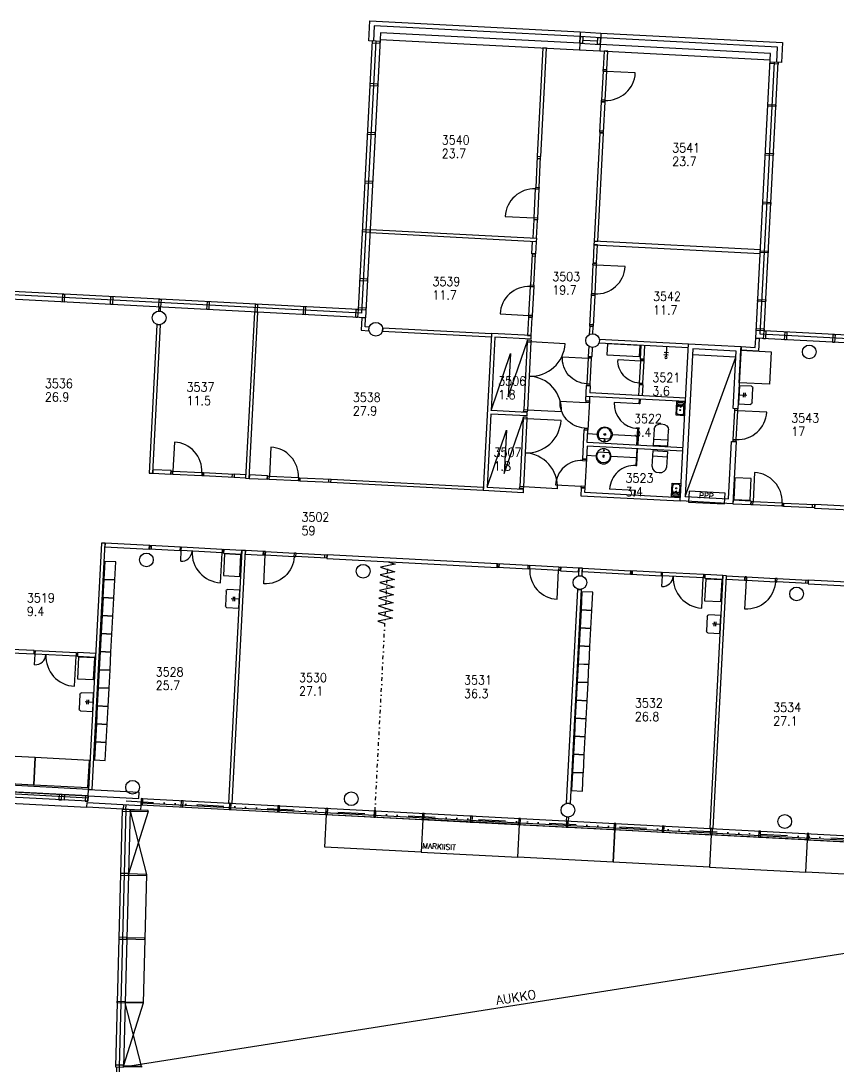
# Model space of a CAD drawing. Extents: x -405 to 153753, y -2585 to 66147.
# Drawn here: x 57285 to 79876, y 29605 to 58531 of the extents above; entities that cross this region are included whole.
import ezdxf
from ezdxf.enums import TextEntityAlignment as Align

# ---------------------------------------------------------------- set-up
doc = ezdxf.new("R2010")
doc.units = 0
doc.header["$LTSCALE"] = 100
doc.header["$MEASUREMENT"] = 0
doc.linetypes.add('PALOALUE', pattern=[13, 5, -2, 0, -2, 0, -2, 0, -2])
doc.linetypes.add('PKL', pattern=[3, 1, -1, 0, -1])
doc.layers.get('0').update_dxf_attribs({"linetype": 'CONTINUOUS'})
for name, color, linetype in [('ART1100T0', 7, 'CONTINUOUS'), ('ART1100T3', 7, 'CONTINUOUS'), ('ART1100TB', 7, 'CONTINUOUS'), ('M00402', 8, 'CONTINUOUS'), ('M06001', 7, 'CONTINUOUS'), ('M06037', 8, 'CONTINUOUS'), ('M06041', 8, 'CONTINUOUS'), ('M06051', 3, 'CONTINUOUS'), ('m06080', 8, 'CONTINUOUS'), ('M06081', 8, 'CONTINUOUS'), ('PALOOS', 1, 'PALOALUE')]:
    doc.layers.add(name, color=color, linetype=linetype)
doc.styles.add('ROMANS', font='romans.shx')
doc.styles.get("Standard").update_dxf_attribs({"font": 'simplex.shx'})

# ---------------------------------------------------------------- blocks, each defined once
blk = doc.blocks.new('SALAMA')
at = {"layer": 'M00402'}
blk.add_lwpolyline([(0, 0), (0.5, 0.8), (0.5, 0.2), (1, 1)], dxfattribs=at)
blk = doc.blocks.new('LVIPAL')
for p, q in [((-0.5, 0.02), (-0.5, 0.92)), ((-0.4, 1.02), (0.4, 1.02)), ((0, 0.02), (0, 0.61)), ((0.5, 0.92), (0.5, 0.02)), ((0.5, 0.02), (-0.5, 0.02)), ((-0.12, 0.49), (0.12, 0.49)), ((-0.12, 0.37), (0.12, 0.37))]:
    blk.add_line(p, q)
for centre, start, end in [((-0.4, 0.92), 90, 180), ((0.4, 0.92), 0, 90)]:
    blk.add_arc(centre, 0.1, start, end)
at = {"width": 0.76195, "flags": 1}
blk.add_attdef('LVIKAL', text='', height=0.212, dxfattribs=at).set_placement((-0.389, 0.05), (0.379, 0.05), align=Align.FIT)
blk = doc.blocks.new('LVISUI')
for p, q in [((-0.203, 0.766), (0.203, 0.766)), ((-0.203, 0.562), (0.203, 0.562)), ((0, 0), (0, 0.931))]:
    blk.add_line(p, q)
blk.add_circle((0, 1.035), 0.104)
at = {"width": 0.76195, "flags": 1}
blk.add_attdef('LVIKAL', text='', height=0.212, dxfattribs=at).set_placement((-0.389, 0.03), (0.379, 0.03), align=Align.FIT)
blk = doc.blocks.new('pyöreä_allas')
blk.add_lwpolyline([(63, 322, 2.070197), (352, 322)], format="xyb", close=True)
for centre, radius in [((207, 207), 208), ((207, 367), 15), ((207, 207), 25)]:
    blk.add_circle(centre, radius)
blk = doc.blocks.new('LVIIST')
for p, q in [((-0.5, 0.02), (-0.5, 0.761)), ((0.5, 0.761), (0.5, 0.02)), ((-0.5, 0.283), (0.5, 0.283)), ((0.5, 0.02), (-0.5, 0.02))]:
    blk.add_line(p, q)
blk.add_ellipse((0, 0.761), major_axis=(-0.5, 0), ratio=0.517739, start_param=3.141593, end_param=6.283185)
at = {"width": 0.76195, "flags": 1}
blk.add_attdef('LVIKAL', text='', height=0.212, dxfattribs=at).set_placement((-0.389, 0.05), (0.379, 0.05), align=Align.FIT)
blk = doc.blocks.new('K1X1')
at = {"linetype": 'ByBlock'}
blk.add_lwpolyline([(1, 0), (1, 1), (0, 1), (0, 0)], close=True, dxfattribs=at)
blk = doc.blocks.new('aioa_huone')
at = {"layer": 'ART1100T0', "width": 0.9}
blk.add_attdef('HNENUM', (56, 73), '', height=250, dxfattribs=at)
at = {"layer": 'ART1100T3', "width": 0.9}
blk.add_attdef('HNEALA', (56, -302), '', height=250, dxfattribs=at)

msp = doc.modelspace()

# ---------------------------------------------------------------- linework, layer by layer
at = {"layer": 'M00402'}
for p, q in [((75647, 45381), (77051, 49233)), ((77051, 49233), (75852, 49296)), ((94823, 35063), (60120, 29605))]:
    msp.add_line(p, q, dxfattribs=at)
at = {"layer": 'M06001'}
for p, q in [((72750, 58225), (72743, 58096)), ((72750, 58225), (73320, 58196)), ((73320, 58196), (73313, 58066)), ((72734, 57911), (72724, 57731)), ((72814, 57999), (73233, 57977)), ((73303, 57881), (73294, 57701)), ((72724, 57731), (73294, 57701)), ((70296, 49887), (70068, 45543)), ((70390, 49782), (70284, 47760)), ((71394, 49830), (70296, 49887)), ((71389, 49730), (70390, 49782)), ((71389, 49730), (71394, 49830)), ((72981, 49535), (72966, 49256)), ((73079, 49501), (73066, 49251)), ((73270, 49631), (75733, 49502)), ((73275, 49731), (75738, 49602)), ((74414, 49180), (74435, 49570)), ((74514, 49175), (74534, 49565)), ((72966, 49256), (73066, 49251)), ((74514, 49175), (74414, 49180)), ((72902, 48033), (72924, 48447)), ((72924, 48447), (73024, 48442)), ((73024, 48442), (73013, 48243)), ((74377, 48471), (74361, 48172)), ((74477, 48466), (74377, 48471)), ((74477, 48466), (74461, 48167)), ((72902, 48033), (73002, 48028)), ((75654, 48004), (72908, 48148)), ((73008, 48143), (73002, 48028)), ((75660, 48104), (73013, 48243)), ((74376, 47946), (74382, 48071)), ((74382, 48071), (74406, 48070)), ((74406, 48070), (74400, 47945)), ((71283, 47708), (70284, 47760)), ((74400, 47945), (74376, 47946)), ((75585, 47928), (75483, 47933)), ((75535, 47843), (75495, 47887)), ((75585, 47928), (75498, 47849)), ((75553, 47859), (75513, 47903)), ((70279, 47660), (70173, 45638)), ((71278, 47608), (70279, 47660)), ((71278, 47608), (71283, 47708)), ((72818, 46426), (72860, 47225)), ((72860, 47225), (72960, 47219)), ((72941, 46870), (72960, 47219)), ((74315, 46798), (74339, 47257)), ((74339, 47257), (74363, 47256)), ((74363, 47256), (74339, 46797)), ((75588, 46731), (72941, 46870)), ((72936, 46770), (72918, 46420)), ((75582, 46631), (72936, 46770)), ((74310, 46698), (74286, 46239)), ((74334, 46697), (74310, 46698)), ((74310, 46237), (74334, 46697)), ((74339, 46797), (74315, 46798)), ((72818, 46426), (72918, 46420)), ((74286, 46239), (74310, 46237)), ((71166, 45486), (70068, 45543)), ((70173, 45638), (71172, 45586)), ((71172, 45586), (71166, 45486)), ((72775, 45617), (72764, 45402)), ((72775, 45617), (72875, 45612)), ((72875, 45612), (72869, 45497)), ((72869, 45497), (75516, 45358)), ((74250, 45550), (74243, 45425)), ((74243, 45425), (74267, 45423)), ((74274, 45548), (74250, 45550)), ((74267, 45423), (74274, 45548)), ((75455, 45441), (75353, 45447)), ((75414, 45531), (75370, 45491)), ((75455, 45441), (75376, 45529)), ((75430, 45513), (75386, 45473)), ((72764, 45402), (75510, 45258)), ((51799, 37438), (59144, 37053)), ((59146, 37103), (51801, 37488)), ((59156, 37283), (53144, 37598)), ((51830, 37171), (59110, 36790)), ((59146, 37103), (59156, 37283)), ((59146, 37103), (60546, 37030)), ((59156, 37283), (60556, 37210)), ((60546, 37030), (60556, 37210)), ((60609, 37027), (94832, 35233)), ((59110, 36790), (59117, 36920)), ((60121, 36726), (60129, 36867)), ((60186, 36725), (60194, 36863)), ((60600, 36857), (94823, 35063)), ((60603, 36907), (94826, 35113)), ((60086, 36728), (59900, 29611)), ((60186, 36725), (60000, 29605)), ((60306, 36722), (60120, 29605)), ((59935, 29475), (59935, 29605)), ((60000, 29605), (60000, 29475))]:
    msp.add_line(p, q, dxfattribs=at)
at = {"layer": 'M06001', "linetype": 'Continuous'}
for p, q in [((75409, 48007), (75390, 47638)), ((75644, 47995), (75409, 48007)), ((75420, 47841), (75413, 47707)), ((75420, 47841), (75425, 47936)), ((75568, 47884), (75473, 47889)), ((75573, 47979), (75478, 47984)), ((75608, 47696), (75615, 47831)), ((75615, 47831), (75620, 47926)), ((75624, 47625), (75644, 47995)), ((75390, 47638), (75624, 47625)), ((75461, 47654), (75556, 47649)), ((75272, 45381), (75291, 45750)), ((75291, 45750), (75526, 45738)), ((75360, 45727), (75455, 45722)), ((75526, 45738), (75506, 45369)), ((75300, 45545), (75295, 45450)), ((75300, 45545), (75307, 45679)), ((75442, 45487), (75347, 45492)), ((75495, 45534), (75490, 45439)), ((75502, 45669), (75495, 45534)), ((75506, 45369), (75272, 45381)), ((75437, 45392), (75342, 45397))]:
    msp.add_line(p, q, dxfattribs=at)
at = {"layer": 'M06001'}
for points in [[(72743, 58096), (67051, 58394), (67029, 57974), (66899, 57981), (66928, 58531), (72750, 58225)], [(72734, 57911), (67226, 58199), (67217, 58020), (72724, 57731)], [(73320, 58196), (78343, 57932), (78314, 57383), (78184, 57390), (78206, 57809), (73313, 58066)], [(67217, 58020), (66813, 50320), (55219, 50928)], [(67094, 57971), (66700, 50446), (55281, 51045)], [(66994, 57976), (66605, 50551), (55286, 51145)], [(73294, 57701), (78002, 57454), (78012, 57634), (73303, 57881)], [(91184, 56764), (90781, 49064), (77599, 49755), (78002, 57454)], [(91061, 56715), (90667, 49190), (77725, 49869), (78119, 57393)], [(90961, 56720), (90572, 49295), (77830, 49963), (78219, 57388)], [(71530, 52426), (71512, 52087), (71412, 52092), (71430, 52432)], [(73099, 49881), (73109, 50080), (73010, 50085), (72998, 49858)], [(77106, 47808), (76976, 47815), (77059, 49403), (75861, 49466), (75647, 45381), (76845, 45318), (76929, 46906), (77058, 46899), (76968, 45182), (75510, 45258), (75738, 49602), (77196, 49526), (77106, 47808)], [(63497, 45888), (63187, 45904), (63193, 46004), (63502, 45988)], [(51801, 37488), (59146, 37103), (59138, 36954), (51793, 37339)], [(59117, 36920), (60600, 36842), (60593, 36712), (59110, 36790)]]:
    msp.add_lwpolyline(points, dxfattribs=at)
for points in [[(67214, 57965), (66994, 57976), (66992, 57926), (67211, 57915)], [(72734, 57911), (73303, 57881), (73313, 58066), (72743, 58096)], [(72809, 57907), (72734, 57911), (72743, 58096), (72818, 58092)], [(73303, 57881), (73228, 57885), (73238, 58070), (73313, 58066)], [(71554, 54788), (71654, 54783), (71811, 57779), (71711, 57784)], [(73382, 57196), (73482, 57191), (73508, 57690), (73408, 57695)], [(77999, 57400), (78219, 57388), (78216, 57338), (77997, 57350)], [(67152, 56786), (66933, 56798), (66930, 56748), (67150, 56736)], [(77938, 56221), (78157, 56210), (78155, 56160), (77935, 56171)], [(67082, 55438), (66862, 55450), (66859, 55400), (67079, 55388)], [(73390, 55423), (73290, 55428), (73133, 52442), (73233, 52437)], [(77867, 54873), (78087, 54861), (78084, 54812), (77864, 54823)], [(67011, 54090), (66791, 54102), (66789, 54052), (67008, 54040)], [(77796, 53525), (78016, 53513), (78013, 53463), (77794, 53475)], [(71435, 52531), (71535, 52526), (71562, 53025), (71462, 53031)], [(66940, 52742), (66721, 52753), (66718, 52704), (66938, 52692)], [(71530, 52426), (66936, 52667), (66942, 52767), (71535, 52526)], [(73128, 52343), (77722, 52102), (77727, 52202), (73133, 52442)], [(73102, 51843), (73202, 51838), (73228, 52337), (73128, 52343)], [(77726, 52177), (77945, 52165), (77943, 52115), (77723, 52127)], [(66870, 51394), (66650, 51405), (66647, 51355), (66867, 51344)], [(58430, 50760), (58441, 50979), (58491, 50977), (58480, 50757)], [(59763, 50690), (59775, 50909), (59825, 50907), (59813, 50687)], [(61091, 50510), (61140, 50507), (61146, 50617), (61096, 50620)], [(61096, 50620), (61108, 50840), (61158, 50837), (61146, 50617)], [(62429, 50550), (62441, 50770), (62491, 50767), (62479, 50547)], [(63763, 50480), (63774, 50700), (63824, 50697), (63813, 50478)], [(65096, 50410), (65107, 50630), (65157, 50627), (65146, 50408)], [(77655, 50829), (77875, 50817), (77872, 50767), (77652, 50779)], [(63497, 45888), (63597, 45883), (63838, 50476), (63738, 50481)], [(66544, 50334), (66555, 50554), (66605, 50551), (66594, 50332)], [(66828, 50590), (66608, 50601), (66605, 50551), (66825, 50540)], [(71294, 49835), (71394, 49830), (71420, 50329), (71320, 50334)], [(60831, 46027), (60930, 46022), (61146, 50127), (61046, 50132)], [(66714, 50325), (66695, 49976), (66905, 49965), (66910, 50065), (66800, 50071), (66813, 50320)], [(70290, 49788), (67284, 49945), (67290, 50045), (70296, 49887)], [(77698, 49750), (77680, 49400), (77191, 49426), (77196, 49526), (77586, 49505), (77599, 49755)], [(77613, 50025), (77832, 50013), (77830, 49963), (77610, 49975)], [(77818, 49744), (77830, 49963), (77880, 49961), (77868, 49741)], [(78398, 49713), (78409, 49933), (78459, 49930), (78447, 49710)], [(79731, 49643), (79742, 49863), (79792, 49860), (79781, 49641)], [(60936, 46122), (60930, 46022), (61430, 45996), (61435, 46096)], [(63602, 45982), (63597, 45883), (64096, 45856), (64101, 45956)], [(70068, 45543), (65854, 45764), (65859, 45864), (70073, 45643)], [(76974, 45282), (76968, 45182), (77468, 45156), (77473, 45255)], [(79231, 45163), (79225, 45063), (80798, 44981), (80803, 45081)], [(59156, 37283), (59255, 37278), (59612, 44089), (59513, 44094)], [(59612, 44089), (59607, 43989), (60831, 43925), (60836, 44024)], [(62893, 43917), (62888, 43817), (63387, 43791), (63392, 43891)], [(63026, 36900), (63126, 36895), (63492, 43885), (63392, 43891)], [(63492, 43885), (63487, 43785), (63986, 43759), (63991, 43859)], [(65749, 43767), (65744, 43667), (70447, 43421), (70453, 43520)], [(72210, 43428), (72205, 43329), (72704, 43302), (72709, 43402)], [(72698, 43192), (72798, 43187), (72809, 43397), (72709, 43402)], [(74137, 43327), (74132, 43228), (72804, 43297), (72809, 43397)], [(76195, 43220), (76189, 43120), (76689, 43094), (76694, 43193)], [(76328, 36203), (76427, 36198), (76794, 43188), (76694, 43193)], [(77293, 43162), (77288, 43062), (76789, 43088), (76794, 43188)], [(72679, 42813), (72778, 42808), (72469, 36896), (72369, 36901)], [(79051, 43070), (79046, 42970), (82431, 42793), (82436, 42892)], [(58853, 41064), (58848, 40964), (59347, 40938), (59352, 41038)], [(58334, 36996), (58409, 36992), (58417, 37142), (58342, 37146)], [(58484, 36988), (58409, 36992), (58417, 37142), (58492, 37138)], [(59063, 36958), (59138, 36954), (59146, 37103), (59071, 37107)], [(60600, 36857), (60650, 36854), (60659, 37024), (60609, 37027)], [(61709, 36799), (61759, 36796), (61768, 36966), (61718, 36969)], [(63042, 36729), (63092, 36726), (63101, 36896), (63051, 36899)], [(64375, 36659), (64425, 36657), (64434, 36826), (64384, 36829)], [(65708, 36589), (65758, 36587), (65767, 36756), (65717, 36759)], [(60085, 36678), (60305, 36672), (60306, 36722), (60086, 36728)], [(67041, 36519), (67091, 36517), (67100, 36687), (67050, 36689)], [(68375, 36450), (68425, 36447), (68433, 36617), (68384, 36619)], [(69708, 36380), (69758, 36377), (69767, 36547), (69717, 36549)], [(71041, 36310), (71091, 36307), (71100, 36477), (71050, 36480)], [(72374, 36520), (72424, 36518), (72418, 36408), (72368, 36410)], [(72359, 36241), (72409, 36238), (72418, 36408), (72368, 36410)], [(73677, 36172), (73727, 36169), (73736, 36339), (73686, 36341)], [(75011, 36102), (75060, 36099), (75069, 36269), (75019, 36272)], [(76344, 36032), (76394, 36029), (76403, 36199), (76353, 36202)], [(77677, 35962), (77727, 35959), (77736, 36129), (77686, 36132)], [(79010, 35892), (79060, 35890), (79069, 36059), (79019, 36062)], [(60039, 34911), (60259, 34905), (60260, 34955), (60040, 34961)], [(59993, 33144), (60212, 33139), (60214, 33189), (59994, 33194)], [(59948, 31428), (60167, 31422), (60166, 31372), (59946, 31378)], [(59900, 29611), (60120, 29605), (60121, 29655), (59901, 29661)]]:
    msp.add_lwpolyline(points, close=True, dxfattribs=at)
for centre in [(61106, 50319), (67097, 50005), (73089, 49691), (79081, 49377), (60755, 43628), (66747, 43314), (72738, 43000), (78730, 42686), (60372, 37340), (66417, 37023), (72409, 36709), (78401, 36395)]:
    msp.add_circle(centre, 190, dxfattribs=at)
at = {"layer": 'M06001', "linetype": 'Continuous'}
for centre, radius in [((75514, 47769), 14.1), ((75585, 47928), 10), ((75401, 45607), 14.1), ((75455, 45441), 10)]:
    msp.add_circle(centre, radius, dxfattribs=at)
for centre, start, end in [((75470, 47839), 87, 177), ((75475, 47934), 87, 177), ((75565, 47834), 357, 87), ((75570, 47929), 357, 87), ((75463, 47704), 177, 267), ((75558, 47699), 267, 357), ((75357, 45677), 87, 177), ((75452, 45672), 357, 87), ((75345, 45447), 177, 267), ((75350, 45542), 177, 267), ((75440, 45442), 267, 357), ((75445, 45537), 267, 357)]:
    msp.add_arc(centre, 50, start, end, dxfattribs=at)
at = {"layer": 'M06001'}
for centre, major_axis, start_param, end_param in [((75445, 47890), (-5.06, 5.98), 3.192227, 9.335571), ((75460, 47896), (-11.8, 14), 1.695436, 4.616547), ((75486, 47913), (-13.9, 16.5), -0.6446, 1.474955)]:
    msp.add_ellipse(centre, major_axis=major_axis, ratio=0.8, start_param=start_param, end_param=end_param, dxfattribs=at)
at = {"layer": 'M06001', "extrusion": (0, 0, -1)}
for centre, major_axis, start_param, end_param in [((75319, 45493), (5.66, 5.42), 0.050634, 6.193979), ((75333, 45486), (13.2, 12.7), -1.446157, 1.474955), ((75358, 45466), (15.6, 14.9), 2.496992, 4.616547)]:
    msp.add_ellipse(centre, major_axis=major_axis, ratio=0.8, start_param=start_param, end_param=end_param, dxfattribs=at)
at = {"layer": 'M06037'}
for p, q in [((73002, 48028), (72960, 47219)), ((72918, 46420), (72875, 45612))]:
    msp.add_line(p, q, dxfattribs=at)
at = {"layer": 'M06041'}
for points in [[(60305, 36681), (60760, 34932), (60666, 31369), (60121, 29646)], [(60805, 36668), (60260, 34945)], [(60621, 29633), (60166, 31382)]]:
    msp.add_lwpolyline(points, dxfattribs=at)
for points in [[(60306, 36711), (60305, 36681), (60805, 36668), (60806, 36698)], [(60260, 34945), (60259, 34915), (60759, 34902), (60760, 34932)], [(60213, 33179), (60213, 33149), (60713, 33135), (60713, 33165)], [(60166, 31382), (60167, 31412), (60667, 31399), (60666, 31369)], [(60120, 29616), (60121, 29646), (60621, 29633), (60620, 29603)]]:
    msp.add_lwpolyline(points, close=True, dxfattribs=at)
at = {"layer": 'M06051'}
for p, q in [((73379, 57141), (73338, 56342)), ((73379, 57141), (73382, 57186)), ((73379, 57141), (73471, 57137)), ((73382, 57186), (73474, 57181)), ((73471, 57137), (73429, 56337)), ((73474, 57181), (73471, 57137)), ((74271, 57092), (73471, 57134)), ((73291, 55448), (73335, 56297)), ((73335, 56297), (73338, 56342)), ((73427, 56292), (73335, 56297)), ((73335, 56297), (73427, 56292)), ((73429, 56337), (73338, 56342)), ((73427, 56292), (73383, 55443)), ((73429, 56337), (73427, 56292)), ((73383, 55443), (73291, 55448)), ((73293, 55498), (73385, 55493)), ((71561, 54778), (71517, 53929)), ((71559, 54728), (71650, 54723)), ((71653, 54773), (71561, 54778)), ((71609, 53924), (71653, 54773)), ((71472, 53085), (71514, 53885)), ((71514, 53885), (71517, 53929)), ((71514, 53885), (71606, 53880)), ((71517, 53929), (71609, 53924)), ((71517, 53929), (71609, 53924)), ((71606, 53880), (71564, 53080)), ((71609, 53924), (71606, 53880)), ((70673, 53127), (71472, 53085)), ((71470, 53040), (71472, 53085)), ((71562, 53035), (71470, 53040)), ((71564, 53080), (71472, 53085)), ((71564, 53080), (71562, 53035)), ((71420, 52082), (71375, 51233)), ((71512, 52077), (71420, 52082)), ((71467, 51228), (71512, 52077)), ((71417, 52032), (71509, 52027)), ((73099, 51789), (73057, 50989)), ((73099, 51789), (73101, 51833)), ((73099, 51789), (73191, 51784)), ((73101, 51833), (73193, 51828)), ((73191, 51784), (73149, 50984)), ((73193, 51828), (73191, 51784)), ((73991, 51739), (73191, 51781)), ((71373, 51188), (71375, 51233)), ((71375, 51233), (71467, 51228)), ((71375, 51233), (71467, 51228)), ((71467, 51228), (71465, 51184)), ((71331, 50388), (71373, 51188)), ((71373, 51188), (71465, 51184)), ((71465, 51184), (71423, 50384)), ((73010, 50095), (73055, 50944)), ((73055, 50944), (73057, 50989)), ((73147, 50940), (73055, 50944)), ((73055, 50944), (73147, 50940)), ((73149, 50984), (73057, 50989)), ((73147, 50940), (73102, 50091)), ((73149, 50984), (73147, 50940)), ((70531, 50430), (71331, 50388)), ((71329, 50344), (71331, 50388)), ((71421, 50339), (71329, 50344)), ((71423, 50384), (71331, 50388)), ((71423, 50384), (71421, 50339)), ((73102, 50091), (73010, 50095)), ((73013, 50145), (73105, 50141)), ((71285, 49661), (71186, 47773)), ((71285, 49661), (71288, 49710)), ((71285, 49661), (71385, 49655)), ((71385, 49655), (71286, 47767)), ((71288, 49710), (71388, 49705)), ((71388, 49705), (71385, 49655)), ((72329, 49606), (71385, 49655)), ((72254, 49244), (72964, 49207)), ((72964, 49207), (72926, 48497)), ((72966, 49246), (72964, 49207)), ((73063, 49202), (72964, 49207)), ((73066, 49241), (72966, 49246)), ((73026, 48492), (73063, 49202)), ((73063, 49202), (73066, 49241)), ((73792, 49168), (74412, 49136)), ((74412, 49136), (74379, 48516)), ((74414, 49170), (74412, 49136)), ((74512, 49131), (74412, 49136)), ((74514, 49165), (74414, 49170)), ((74479, 48511), (74512, 49131)), ((74512, 49131), (74514, 49165)), ((72926, 48497), (72924, 48457)), ((72924, 48457), (73024, 48452)), ((72926, 48497), (73026, 48492)), ((73024, 48452), (73026, 48492)), ((74379, 48516), (74378, 48481)), ((74378, 48481), (74477, 48476)), ((74379, 48516), (74479, 48511)), ((74477, 48476), (74479, 48511)), ((72189, 48021), (72900, 47984)), ((72902, 48023), (72900, 47984)), ((73001, 48018), (72902, 48023)), ((72999, 47979), (73001, 48018)), ((71183, 47723), (71186, 47773)), ((71286, 47767), (71186, 47773)), ((71286, 47767), (71283, 47718)), ((72230, 47718), (71286, 47767)), ((72999, 47979), (72900, 47984)), ((74376, 47946), (73686, 47982)), ((77011, 47759), (76969, 46959)), ((77014, 47803), (77011, 47759)), ((77103, 47754), (77011, 47759)), ((77106, 47798), (77014, 47803)), ((77061, 46954), (77103, 47754)), ((77103, 47754), (77106, 47798)), ((77903, 47712), (77103, 47754)), ((71174, 47538), (71075, 45651)), ((71174, 47538), (71176, 47588)), ((71174, 47538), (71274, 47533)), ((71274, 47533), (71175, 45645)), ((71176, 47588), (71276, 47583)), ((71283, 47718), (71183, 47723)), ((71276, 47583), (71274, 47533)), ((72218, 47484), (71274, 47533)), ((72862, 47274), (72860, 47235)), ((72860, 47235), (72960, 47229)), ((72862, 47274), (72962, 47269)), ((72960, 47229), (72962, 47269)), ((61531, 46885), (61489, 46085)), ((76969, 46959), (76967, 46914)), ((76967, 46914), (77059, 46909)), ((76969, 46959), (77061, 46954)), ((77059, 46909), (77061, 46954)), ((64197, 46745), (64155, 45945)), ((72815, 46376), (72817, 46416)), ((72815, 46376), (72915, 46371)), ((72817, 46416), (72917, 46410)), ((72917, 46410), (72915, 46371)), ((61440, 45996), (61445, 46087)), ((61484, 45993), (61440, 45996)), ((61445, 46087), (61489, 46085)), ((61484, 45993), (61489, 46085)), ((62284, 45951), (61484, 45993)), ((61489, 46085), (62289, 46043)), ((62289, 46043), (62284, 45951)), ((62289, 46043), (62333, 46041)), ((62333, 46041), (62329, 45949)), ((62329, 45949), (62333, 46041)), ((62333, 46041), (63182, 45996)), ((63127, 45907), (63132, 45999)), ((63182, 45996), (63177, 45905)), ((77569, 46045), (77527, 45245)), ((62329, 45949), (62284, 45951)), ((63177, 45905), (62329, 45949)), ((64106, 45856), (64111, 45948)), ((64151, 45854), (64106, 45856)), ((64111, 45948), (64155, 45945)), ((64151, 45854), (64155, 45945)), ((64950, 45812), (64151, 45854)), ((64155, 45945), (64955, 45903)), ((64955, 45903), (64950, 45812)), ((64995, 45809), (64950, 45812)), ((64955, 45903), (65000, 45901)), ((65000, 45901), (64995, 45809)), ((64995, 45809), (65000, 45901)), ((65844, 45765), (64995, 45809)), ((65000, 45901), (65849, 45857)), ((65794, 45767), (65799, 45859)), ((65849, 45857), (65844, 45765)), ((72068, 45703), (72778, 45666)), ((71072, 45601), (71075, 45651)), ((71172, 45596), (71072, 45601)), ((71175, 45645), (71075, 45651)), ((71175, 45645), (71172, 45596)), ((72119, 45596), (71175, 45645)), ((72776, 45627), (72778, 45666)), ((72876, 45622), (72776, 45627)), ((72878, 45661), (72778, 45666)), ((72878, 45661), (72876, 45622)), ((74250, 45550), (73561, 45586)), ((77478, 45155), (77483, 45247)), ((77522, 45153), (77478, 45155)), ((77483, 45247), (77527, 45245)), ((77522, 45153), (77527, 45245)), ((78322, 45111), (77522, 45153)), ((77527, 45245), (78327, 45203)), ((78327, 45203), (78322, 45111)), ((78327, 45203), (78371, 45200)), ((78371, 45200), (78367, 45108)), ((78367, 45108), (78371, 45200)), ((78371, 45200), (79220, 45156)), ((79165, 45067), (79170, 45158)), ((79220, 45156), (79215, 45064)), ((78367, 45108), (78322, 45111)), ((79215, 45064), (78367, 45108)), ((60846, 44024), (60841, 43932)), ((61695, 43979), (60846, 44024)), ((60891, 43929), (60896, 44021)), ((61690, 43888), (61695, 43979)), ((61690, 43888), (61695, 43979)), ((61695, 43979), (61724, 43978)), ((61719, 43886), (61724, 43978)), ((62853, 43919), (61724, 43978)), ((60841, 43932), (61690, 43888)), ((61719, 43886), (61690, 43888)), ((61704, 43589), (61719, 43886)), ((62848, 43827), (61719, 43886)), ((62805, 42995), (62848, 43827)), ((62853, 43919), (62848, 43827)), ((62878, 43825), (62848, 43827)), ((62853, 43919), (62883, 43917)), ((62883, 43917), (62878, 43825)), ((64001, 43859), (63997, 43767)), ((63997, 43767), (64041, 43764)), ((63999, 42964), (64041, 43764)), ((64046, 43856), (64001, 43859)), ((64046, 43856), (64041, 43764)), ((64041, 43764), (64841, 43722)), ((64046, 43856), (64846, 43814)), ((64841, 43722), (64846, 43814)), ((64841, 43722), (64885, 43720)), ((64890, 43812), (64846, 43814)), ((64885, 43720), (64890, 43812)), ((64885, 43720), (64890, 43812)), ((65734, 43676), (64885, 43720)), ((64890, 43812), (65739, 43768)), ((65684, 43678), (65689, 43770)), ((65739, 43768), (65734, 43676)), ((70463, 43520), (70458, 43428)), ((70458, 43428), (71307, 43384)), ((71311, 43475), (70463, 43520)), ((70508, 43425), (70512, 43517)), ((71307, 43384), (71311, 43475)), ((71307, 43384), (71311, 43475)), ((71311, 43475), (71356, 43473)), ((71351, 43381), (71356, 43473)), ((72156, 43431), (71356, 43473)), ((72156, 43431), (72151, 43339)), ((72156, 43431), (72200, 43429)), ((72200, 43429), (72195, 43337)), ((71351, 43381), (71307, 43384)), ((72151, 43339), (71351, 43381)), ((72109, 42539), (72151, 43339)), ((72195, 43337), (72151, 43339)), ((74147, 43327), (74143, 43235)), ((74143, 43235), (74991, 43190)), ((74996, 43282), (74147, 43327)), ((74193, 43232), (74197, 43324)), ((74991, 43190), (74996, 43282)), ((74991, 43190), (74996, 43282)), ((75021, 43189), (74991, 43190)), ((74996, 43282), (75026, 43281)), ((75006, 42892), (75021, 43189)), ((75021, 43189), (75026, 43281)), ((76150, 43130), (75021, 43189)), ((76155, 43222), (75026, 43281)), ((76107, 42298), (76150, 43130)), ((76155, 43222), (76150, 43130)), ((76180, 43128), (76150, 43130)), ((76155, 43222), (76185, 43220)), ((76185, 43220), (76180, 43128)), ((77303, 43161), (77298, 43070)), ((77348, 43159), (77303, 43161)), ((77348, 43159), (77343, 43067)), ((77348, 43159), (78147, 43117)), ((78143, 43025), (78147, 43117)), ((78192, 43115), (78147, 43117)), ((78187, 43023), (78192, 43115)), ((78187, 43023), (78192, 43115)), ((78192, 43115), (79041, 43070)), ((77298, 43070), (77343, 43067)), ((77301, 42267), (77343, 43067)), ((77343, 43067), (78143, 43025)), ((78143, 43025), (78187, 43023)), ((79036, 42979), (78187, 43023)), ((78986, 42981), (78991, 43073)), ((79041, 43070), (79036, 42979)), ((57654, 41119), (56805, 41163)), ((57650, 41027), (57654, 41119)), ((57650, 41027), (57654, 41119)), ((57654, 41119), (57684, 41117)), ((57679, 41026), (57684, 41117)), ((58813, 41058), (57684, 41117)), ((56801, 41072), (57650, 41027)), ((57679, 41026), (57650, 41027)), ((57664, 40728), (57679, 41026)), ((58808, 40966), (57679, 41026)), ((58765, 40135), (58808, 40966)), ((58813, 41058), (58808, 40966)), ((58838, 40965), (58808, 40966)), ((58813, 41058), (58843, 41057)), ((58843, 41057), (58838, 40965))]:
    msp.add_line(p, q, dxfattribs=at)
at = {"layer": 'M06051', "linetype": 'PKL'}
msp.add_line((67075, 36688), (67436, 43578), dxfattribs=at)
at = {"layer": 'M06051'}
msp.add_lwpolyline([(67436, 43578), (67633, 43514), (67228, 43428), (67622, 43300), (67217, 43214), (67611, 43086), (67206, 43000), (67600, 42872), (67195, 42786), (67588, 42658), (67183, 42572), (67577, 42444), (67172, 42358), (67566, 42230), (67161, 42144), (67555, 42016), (67150, 41930), (67347, 41866)], dxfattribs=at)
for centre, start, end in [((74376, 47946), 177, 267), ((74250, 45550), 87, 177)]:
    msp.add_arc(centre, 690, start, end, dxfattribs=at)
for centre, major_axis, start_param, end_param in [((73471, 57134), (566, 566), 3.874631, 5.445427), ((71472, 53085), (-566, 566), -0.837758, 0.733038), ((73191, 51781), (566, 566), 3.874631, 5.445427), ((71331, 50388), (-566, 566), -0.837758, 0.733038), ((71385, 49655), (668, 668), 3.874631, 5.445427), ((71286, 47767), (668, 668), 5.445427, 7.016224), ((71274, 47533), (668, 668), 3.874631, 5.445427), ((77103, 47754), (-566, 566), 2.303835, 3.874631), ((61489, 46085), (566, 566), 5.445427, 7.016224), ((64155, 45945), (566, 566), 5.445427, 7.016224), ((71175, 45645), (668, 668), 5.445427, 7.016224), ((72778, 45666), (503, 503), 0.733038, 2.303835), ((77527, 45245), (-566, 566), 3.874631, 5.445427), ((61719, 43886), (-210, 210), 2.303835, 3.874631), ((62848, 43827), (589, 589), 2.303835, 3.874631), ((72151, 43339), (-566, 566), 0.733038, 2.303835), ((75021, 43189), (-210, 210), 2.303835, 3.874631), ((76150, 43130), (589, 589), 2.303835, 3.874631), ((57679, 41026), (-210, 210), 2.303835, 3.874631), ((58808, 40966), (589, 589), 2.303835, 3.874631)]:
    msp.add_ellipse(centre, major_axis=major_axis, ratio=1, start_param=start_param, end_param=end_param, dxfattribs=at)
at = {"layer": 'M06051', "extrusion": (0, 0, -1)}
for centre, major_axis, start_param, end_param in [((72964, 49207), (503, 503), 2.408554, 3.979351), ((74412, 49136), (439, 439), 2.408554, 3.979351), ((72900, 47984), (503, 503), 2.408554, 3.979351), ((64041, 43764), (-566, 566), 2.408554, 3.979351), ((77343, 43067), (566, 566), 0.837758, 2.408554)]:
    msp.add_ellipse(centre, major_axis=major_axis, ratio=1, start_param=start_param, end_param=end_param, dxfattribs=at)
at = {"layer": 'm06080'}
for points in [[(68352, 35549), (65686, 35689), (65733, 36588), (68400, 36448)], [(68352, 35549), (71019, 35410), (71066, 36309), (68400, 36448)], [(73655, 35272), (71019, 35410), (71066, 36309), (73702, 36170)], [(76322, 35132), (73655, 35272), (73702, 36170), (76369, 36031)], [(76322, 35132), (78988, 34992), (79035, 35891), (76369, 36031)], [(81654, 34852), (78988, 34992), (79035, 35891), (81701, 35751)]]:
    msp.add_lwpolyline(points, close=True, dxfattribs=at)
at = {"layer": 'M06081'}
for p, q in [((72954, 47119), (73216, 47105)), ((74328, 47047), (73631, 47084)), ((72923, 46521), (73185, 46507)), ((74297, 46448), (73600, 46485))]:
    msp.add_line(p, q, dxfattribs=at)
for points in [[(77191, 49426), (78030, 49382), (77983, 48483), (77144, 48527)], [(75739, 45226), (76738, 45174), (76753, 45473), (75755, 45526)]]:
    msp.add_lwpolyline(points, close=True, dxfattribs=at)
at = {"layer": 'PALOOS', "linetype": 'PALOALUE', "ltscale": 1.5}
msp.add_line((60199, 36963), (94828, 35148), dxfattribs=at)

# ---------------------------------------------------------------- block references
at = {"layer": 'ART1100TB'}
for p, values in [((68862, 55042), {'HNENUM': '3540', 'HNEALA': '23.7'}), ((75234, 54823), {'HNENUM': '3541', 'HNEALA': '23.7'}), ((71919, 51265), {'HNENUM': '3503', 'HNEALA': '19.7'}), ((68606, 51127), {'HNENUM': '3539', 'HNEALA': '11.7'}), ((74706, 50716), {'HNENUM': '3542', 'HNEALA': '11.7'}), ((57893, 48307), {'HNENUM': '3536', 'HNEALA': '26.9'}), ((70423, 48376), {'HNENUM': '3506', 'HNEALA': '1.8'}), ((74685, 48473), {'HNENUM': '3521', 'HNEALA': '3.6'}), ((61808, 48208), {'HNENUM': '3537', 'HNEALA': '11.5'}), ((66404, 47926), {'HNENUM': '3538', 'HNEALA': '27.9'}), ((74178, 47336), {'HNENUM': '3522', 'HNEALA': '3.4'}), ((78526, 47356), {'HNENUM': '3543', 'HNEALA': '17'}), ((70297, 46401), {'HNENUM': '3507', 'HNEALA': '1.8'}), ((73944, 45692), {'HNENUM': '3523', 'HNEALA': '3.4'}), ((64985, 44615), {'HNENUM': '3502', 'HNEALA': '59'}), ((57394, 42380), {'HNENUM': '3519', 'HNEALA': '9.4'}), ((60954, 40334), {'HNENUM': '3528', 'HNEALA': '25.7'}), ((64917, 40177), {'HNENUM': '3530', 'HNEALA': '27.1'}), ((69478, 40110), {'HNENUM': '3531', 'HNEALA': '36.3'}), ((74202, 39474), {'HNENUM': '3532', 'HNEALA': '26.8'}), ((78027, 39352), {'HNENUM': '3534', 'HNEALA': '27.1'})]:
    msp.add_blockref('aioa_huone', p, dxfattribs=at).add_auto_attribs(values)
at = {"layer": 'M00402', "rotation": 357.0000000000621}
for p, xscale, yscale, zscale in [((70284, 47760), 907.9999999999607, 2000.000000034238, 907.9999999999607), ((70173, 45638), 907.999999999921, 1999.999999999963, 907.999999999921)]:
    msp.add_blockref('SALAMA', p, dxfattribs=dict(at, xscale=xscale, yscale=yscale, zscale=zscale))
at = {"layer": 'm06080'}
for p, xscale, yscale, rotation in [((73486, 49301), 900, 300, 357.0000000000621), ((76995, 45301), 450, 600, 357.0000000000618), ((62885, 43196), 450, 600, 357.0000000000618), ((76187, 42499), 450, 600, 357.0000000000618), ((58845, 40344), 450, 600, 357.0000000000618), ((56142, 37491), 1500, 750, 357.0000000000613), ((57640, 37413), 1500, 750, 357.0000000000613)]:
    msp.add_blockref('K1X1', p, dxfattribs=dict(at, xscale=xscale, yscale=yscale, rotation=rotation))
at = {"layer": 'm06080', "linetype": 'PKL', "xscale": 300, "yscale": 500}
for p, rotation in [((59580, 43089), 357.0000000000608), ((59554, 42590), 357.0000000000608), ((59528, 42090), 357.0000000000608), ((72769, 42248), 357.0000000000618), ((72743, 41748), 357.0000000000618), ((59502, 41591), 357.0000000000608), ((72717, 41249), 357.0000000000618), ((59475, 41092), 357.0000000000608), ((59449, 40592), 357.0000000000608), ((72691, 40750), 357.0000000000618), ((59423, 40093), 357.0000000000608), ((72664, 40250), 357.0000000000618), ((72638, 39751), 357.0000000000618), ((59397, 39594), 357.0000000000608), ((72612, 39252), 357.0000000000618), ((59371, 39094), 357.0000000000608), ((59345, 38595), 357.0000000000608), ((72586, 38752), 357.0000000000618), ((59318, 38096), 357.0000000000608), ((72560, 38253), 357.0000000000618), ((72534, 37754), 357.0000000000618), ((72507, 37254), 357.0000000000618)]:
    msp.add_blockref('K1X1', p, dxfattribs=dict(at, rotation=rotation))
at = {"layer": 'M06081'}
for name, p, xscale, yscale, zscale, rotation in [('LVISUI', (75134, 49534), -300.000000000002, 300.0000000000002, 300, 177.0000000000014), ('LVIPAL', (77126, 48196), -500, 375, 500, 267.0000000000221), ('LVIIST', (74967, 46776), -399.9999999999951, 599.9999999999997, 400, 357.0000000000621), ('LVIIST', (74960, 46652), 400.0000000000022, 599.9999999999997, 400.0000000000022, 177.0000000000028), ('LVIPAL', (63329, 42542), -500, 375, 500, 87.00000000002223), ('LVIPAL', (76631, 41845), -500, 375, 500, 87.00000000002223), ('LVIPAL', (59289, 39689), -500, 375, 500, 87.00000000002223)]:
    msp.add_blockref(name, p, dxfattribs=dict(at, xscale=xscale, yscale=yscale, zscale=zscale, rotation=rotation))
at = {"layer": 'M06081', "rotation": 176.9999999999748}
msp.add_blockref('pyöreä_allas', (73642, 47294), dxfattribs=at)
at = {"layer": 'M06081', "xscale": -1, "rotation": 356.9999999999748}
msp.add_blockref('pyöreä_allas', (73589, 46275), dxfattribs=at)

# ---------------------------------------------------------------- texts
at = {"layer": 'M00402', "style": 'ROMANS'}
msp.add_text('AUKKO', height=250, rotation=8.9382, dxfattribs=at).set_placement((70442, 31325))
at = {"layer": 'm06080', "style": 'ROMANS'}
msp.add_text('MARKIISIT', height=150, rotation=357, dxfattribs=at).set_placement((68380, 35652))
at = {"layer": 'M06081', "style": 'ROMANS'}
msp.add_text('PPP', height=150, rotation=357, dxfattribs=at).set_placement((76029, 45339))

doc.saveas('drawing.dxf')
